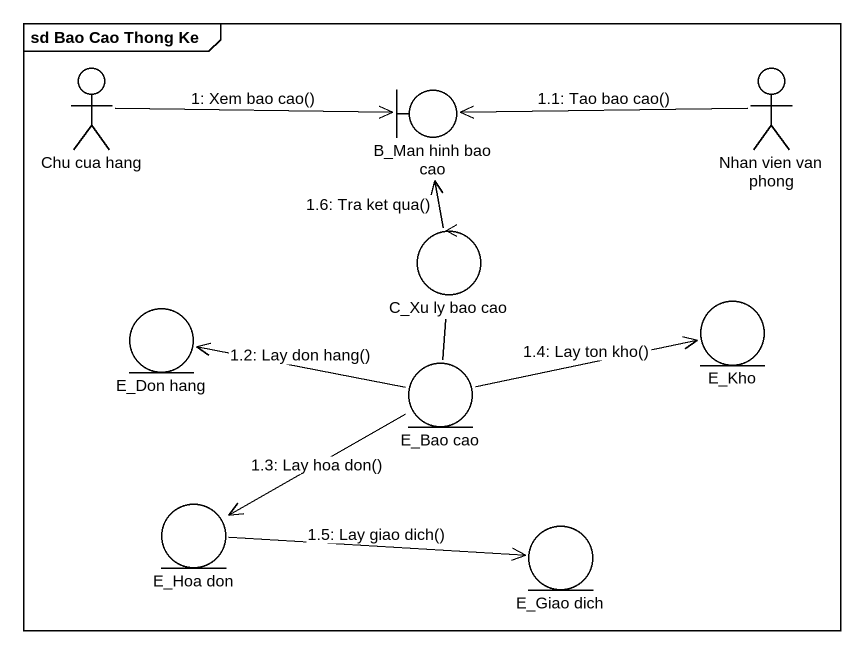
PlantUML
@startuml
mainframe sd Bao Cao Thong Ke
actor "Chu cua hang" as Chu_cua_hang
actor "Nhan vien van phong" as Nhan_vien_van_phong
boundary "B_Man hinh bao cao" as B_Man_hinh_bao_cao
control "C_Xu ly bao cao" as C_Xu_ly_bao_cao
entity "E_Don hang" as E_Don_hang
entity E_Kho
entity "E_Bao cao" as E_Bao_cao
entity "E_Hoa don" as E_Hoa_don
entity "E_Giao dich" as E_Giao_dich
C_Xu_ly_bao_cao -- E_Bao_cao
Chu_cua_hang -right-> B_Man_hinh_bao_cao : 1: Xem bao cao()
Nhan_vien_van_phong -left-> B_Man_hinh_bao_cao : 1.1: Tao bao cao()
E_Bao_cao -left-> E_Don_hang : 1.2: Lay don hang()
E_Bao_cao -left-> E_Hoa_don : 1.3: Lay hoa don()
E_Bao_cao -right-> E_Kho : 1.4: Lay ton kho()
E_Hoa_don -right-> E_Giao_dich : 1.5: Lay giao dich()
C_Xu_ly_bao_cao -up-> B_Man_hinh_bao_cao : 1.6: Tra ket qua()
@enduml
